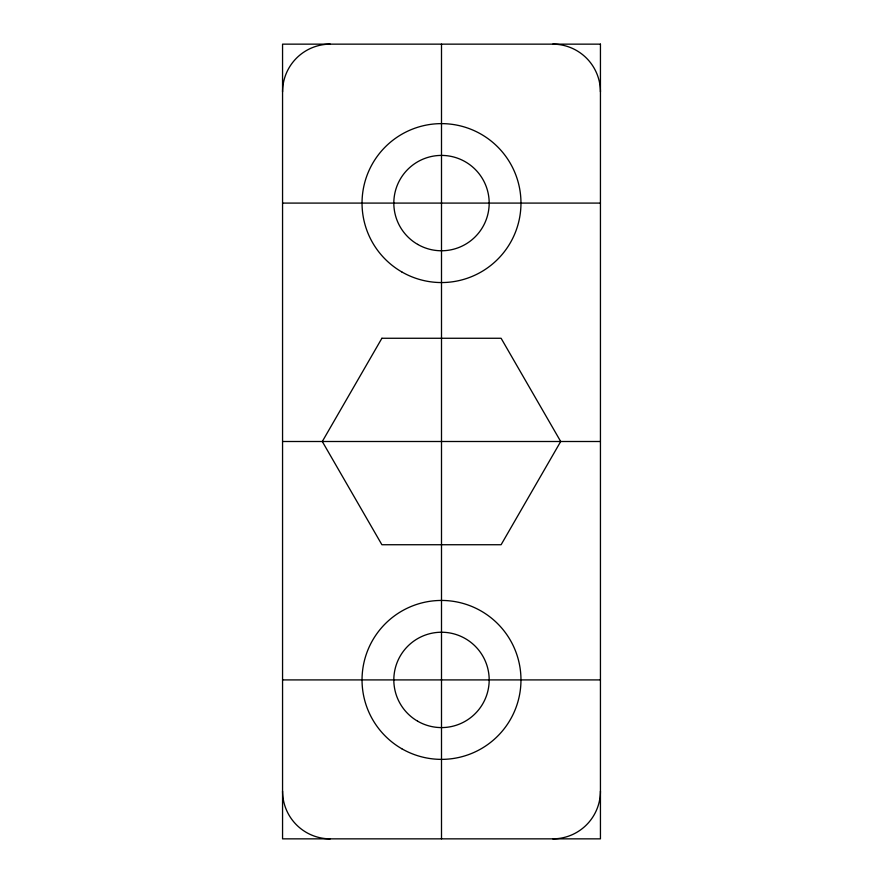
<?xml version="1.0" encoding="UTF-8"?>
<svg xmlns="http://www.w3.org/2000/svg" width="883" height="883" viewBox="0 0 883 883"><rect width="100%" height="100%" fill="white"/><g stroke="black" fill="none" stroke-linecap="round" stroke-linejoin="round"><path stroke-width="1.32" d="M282.56 203.09L600.44 203.09M282.56 441.5L600.44 441.5M282.56 679.91L600.44 679.91M441.5 44.15L441.5 838.85M330.242 838.85A47.682 47.682 0 0 1 282.56 791.168M282.56 91.832A47.682 47.682 0 0 1 330.242 44.15M552.758 44.15A47.682 47.682 0 0 1 600.44 91.832M600.44 791.168A47.682 47.682 0 0 1 552.758 838.85M381.897 338.266L322.295 441.5L381.897 544.734L501.103 544.734L560.705 441.5L501.103 338.266L381.897 338.266M600.44 44.15L282.56 44.15L282.56 838.85L600.44 838.85L600.44 44.15M417.659 244.381A47.682 47.682 0 0 0 489.182 203.09A47.682 47.682 0 0 0 417.659 161.799A47.682 47.682 0 0 0 417.659 244.381M417.659 721.201A47.682 47.682 0 0 0 489.182 679.91A47.682 47.682 0 0 0 417.659 638.619A47.682 47.682 0 0 0 417.659 721.201M401.765 271.909A79.47 79.47 0 0 0 520.97 203.09A79.47 79.47 0 0 0 401.765 134.271A79.47 79.47 0 0 0 401.765 271.909M401.765 748.729A79.47 79.47 0 0 0 520.97 679.91A79.47 79.47 0 0 0 401.765 611.091A79.47 79.47 0 0 0 401.765 748.729"/></g></svg>
